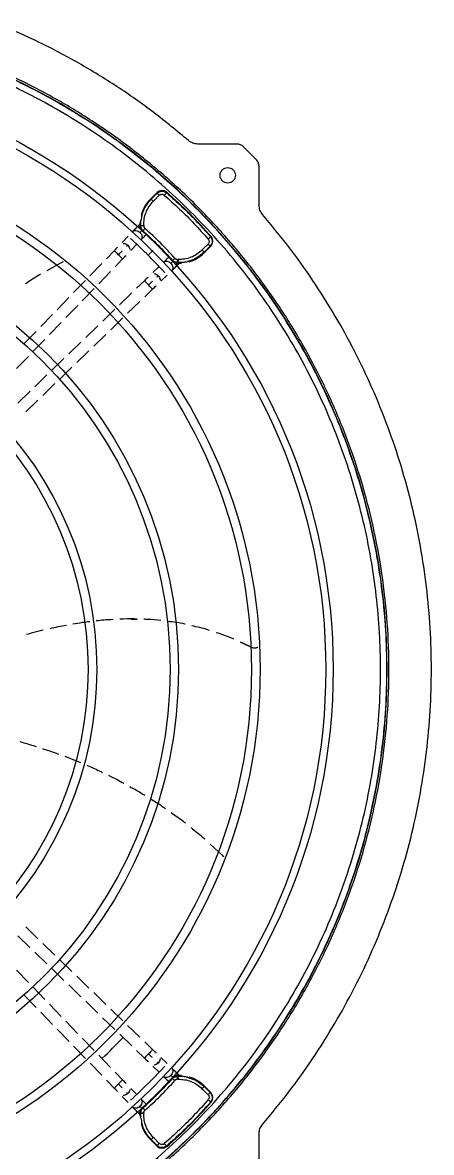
# Model space of a CAD drawing. Extents: x 5 to 331, y -33 to 175.
# Drawn here: x 127.45 to 134.26, y 55.95 to 74.79 of the extents above; entities that cross this region are included whole.
import ezdxf

# ---------------------------------------------------------------- set-up
doc = ezdxf.new("R2010")
doc.units = 0
doc.header["$MEASUREMENT"] = 0
doc.layers.get('0').update_dxf_attribs({"linetype": 'CONTINUOUS'})

msp = doc.modelspace()

# ---------------------------------------------------------------- linework, layer by layer
at = {"color": 7, "linetype": 'Continuous', "lineweight": 25}
for p, q in [((131.01627, 72.76383), (130.36666, 72.76383)), ((131.34095, 72.50437), (131.12761, 72.71772)), ((131.38707, 71.74342), (131.38707, 72.39304)), ((129.57528, 71.84273), (129.68687, 71.95432)), ((129.58764, 71.84295), (129.57528, 71.84273)), ((129.6878, 71.9432), (129.58764, 71.84295)), ((129.6231, 71.807), (129.64319, 71.82709)), ((129.64319, 71.82709), (129.72479, 71.90878)), ((129.68687, 71.95432), (129.6878, 71.9432)), ((129.84719, 71.96044), (129.84825, 71.94897)), ((129.40602, 71.43445), (129.37538, 71.40276)), ((129.41499, 71.4066), (129.41787, 71.48689)), ((129.40888, 71.40631), (129.41499, 71.4066)), ((129.40959, 71.39707), (129.40888, 71.40631)), ((129.41528, 71.39733), (129.40959, 71.39707)), ((129.40959, 71.39707), (129.41695, 71.36276)), ((129.41499, 71.4066), (129.41528, 71.39733)), ((129.42212, 71.36811), (129.41528, 71.39733)), ((129.43813, 71.32582), (129.45047, 71.31291)), ((129.45047, 71.31291), (129.45471, 71.3131)), ((129.4653, 71.40832), (129.4656, 71.39888)), ((129.20379, 71.2248), (129.10684, 71.12409)), ((129.25115, 70.99016), (129.34914, 71.09195)), ((130.53719, 71.09639), (130.4555, 71.01478)), ((130.58208, 71.0591), (130.47049, 70.94751)), ((130.57148, 71.05952), (130.47123, 70.95935)), ((130.58208, 71.0591), (130.57148, 71.05952)), ((130.5882, 71.21943), (130.57726, 71.21996)), ((128.97213, 70.98444), (128.84327, 70.85118)), ((130.4555, 71.01478), (130.43541, 70.99469)), ((130.47049, 70.94751), (130.47123, 70.95935)), ((127.85337, 70.65686), (128.08263, 70.7854)), ((128.08198, 70.7854), (128.12545, 70.80369)), ((128.08263, 70.7854), (128.08198, 70.7854)), ((128.08263, 70.7854), (128.12565, 70.80353)), ((128.76677, 70.77206), (128.56934, 70.56787)), ((128.98819, 70.71787), (129.1136, 70.84757)), ((129.72031, 70.7208), (129.6184, 70.62184)), ((129.94139, 70.82642), (129.94102, 70.82236)), ((129.95394, 70.81001), (129.94102, 70.82236)), ((129.99085, 70.78885), (130.02511, 70.78154)), ((130.0256, 70.787), (129.99193, 70.79491)), ((130.02511, 70.78154), (130.0256, 70.787)), ((130.03433, 70.78085), (130.02511, 70.78154)), ((130.0349, 70.7867), (130.0256, 70.787)), ((130.02729, 70.83719), (130.03673, 70.83688)), ((130.0306, 70.74744), (130.06238, 70.77817)), ((130.0349, 70.7867), (130.03433, 70.78085)), ((130.11518, 70.78958), (130.0349, 70.7867)), ((128.49264, 70.48855), (128.29612, 70.28529)), ((128.71428, 70.43457), (128.91132, 70.63836)), ((129.47668, 70.48449), (129.34637, 70.3585)), ((129.752, 70.47718), (129.85319, 70.57545)), ((128.44039, 70.15131), (128.63775, 70.35543)), ((129.4811, 70.21495), (129.61351, 70.34298)), ((128.21882, 70.20535), (128.02168, 70.00146)), ((129.26723, 70.28198), (129.0634, 70.0849)), ((129.19718, 69.94043), (129.40151, 70.138)), ((127.94541, 69.92259), (127.74827, 69.71869)), ((128.16682, 69.86838), (128.36402, 70.07233)), ((128.98409, 70.00821), (128.7806, 69.81145)), ((127.8932, 69.58539), (128.09025, 69.78919)), ((128.70105, 69.73454), (128.49734, 69.53756)), ((128.91419, 69.6668), (129.11797, 69.86383)), ((127.6711, 69.63888), (127.47419, 69.43523)), ((128.63069, 69.39268), (128.83471, 69.58995)), ((127.61915, 69.30196), (127.81675, 69.50633)), ((128.41813, 69.46097), (128.21434, 69.26393)), ((127.34607, 69.01954), (127.54261, 69.2228)), ((128.1349, 69.18711), (127.9317, 68.99064)), ((128.34806, 69.1194), (128.55196, 69.31656)), ((128.06407, 68.84481), (128.2683, 69.04228)), ((127.85238, 68.91395), (127.64801, 68.71634)), ((127.5696, 68.64053), (127.36503, 68.44272)), ((127.78107, 68.57117), (127.98514, 68.76849)), ((127.49841, 68.29787), (127.70152, 68.49426)), ((129.25357, 64.84178), (129.35327, 64.84101)), ((131.28517, 64.36332), (131.07813, 64.45677)), ((131.07818, 64.45587), (131.28463, 64.36332)), ((131.28463, 64.36332), (131.28517, 64.36332)), ((131.32026, 64.35404), (131.32079, 64.35404)), ((128.14768, 62.55263), (128.41266, 62.44755)), ((130.57386, 61.08866), (130.76572, 60.91133)), ((130.76572, 60.91133), (130.79603, 60.87623)), ((127.36527, 59.5608), (127.5693, 59.36353)), ((127.70147, 59.50956), (127.49825, 59.70605)), ((127.98497, 59.23543), (127.78083, 59.43282)), ((127.6488, 59.28666), (127.85185, 59.09033)), ((127.54302, 58.78054), (127.34543, 58.98489)), ((127.93108, 59.01372), (128.13546, 58.81611)), ((128.26834, 58.96144), (128.06437, 59.15866)), ((128.55198, 58.68719), (128.34777, 58.88464)), ((127.81628, 58.49792), (127.61975, 58.70118)), ((128.21455, 58.73963), (128.41791, 58.543)), ((128.83472, 58.41381), (128.63059, 58.61117)), ((127.47391, 58.56883), (127.67209, 58.36385)), ((128.09091, 58.21389), (127.893, 58.41858)), ((128.49749, 58.46605), (128.70157, 58.26873)), ((127.74856, 58.28477), (127.94503, 58.08157)), ((129.11804, 58.13986), (128.91453, 58.33664)), ((128.36364, 57.93183), (128.16667, 58.13554)), ((128.78037, 58.19253), (128.98442, 57.99524)), ((129.40125, 57.86602), (129.19695, 58.06356)), ((128.02177, 58.00221), (128.21973, 57.79747)), ((128.63742, 57.64868), (128.44063, 57.8522)), ((129.06397, 57.91832), (129.26711, 57.7219)), ((128.29582, 57.71878), (128.49328, 57.51455)), ((129.61355, 57.66074), (129.4807, 57.78919)), ((128.91154, 57.36518), (128.7139, 57.56958)), ((129.34653, 57.64511), (129.47668, 57.51927)), ((129.85319, 57.42832), (129.75213, 57.52645)), ((128.56973, 57.43549), (128.76645, 57.23204)), ((129.1136, 57.1562), (128.98788, 57.28622)), ((129.61795, 57.38236), (129.72031, 57.28296)), ((128.8435, 57.15235), (128.97209, 57.01936)), ((129.95394, 57.19375), (129.94102, 57.1814)), ((129.94102, 57.1814), (129.94139, 57.17734)), ((130.02511, 57.22222), (129.99085, 57.21491)), ((129.99193, 57.20888), (130.02561, 57.21677)), ((130.02511, 57.22222), (130.03433, 57.22291)), ((130.02561, 57.21677), (130.02511, 57.22222)), ((130.03489, 57.21706), (130.02561, 57.21676)), ((130.03673, 57.16687), (130.02729, 57.16657)), ((130.06234, 57.22563), (130.03065, 57.25628)), ((130.03433, 57.22291), (130.03489, 57.21706)), ((130.03489, 57.21706), (130.11518, 57.21418)), ((129.34914, 56.91181), (129.25059, 57.01419)), ((130.43541, 57.00908), (130.4555, 56.98898)), ((130.4555, 56.98898), (130.53719, 56.90738)), ((130.47123, 57.04441), (130.47049, 57.05625)), ((130.47049, 57.05625), (130.58208, 56.94466)), ((130.57148, 56.94424), (130.47123, 57.04441)), ((130.58208, 56.94466), (130.57148, 56.94424)), ((129.10579, 56.88076), (129.20379, 56.77896)), ((130.5882, 56.78434), (130.57726, 56.7838)), ((129.37534, 56.60105), (129.40606, 56.56928)), ((129.40888, 56.59746), (129.40959, 56.60669)), ((129.41499, 56.59715), (129.40888, 56.59746)), ((129.41695, 56.641), (129.40959, 56.60669)), ((129.40959, 56.60669), (129.41528, 56.60645)), ((129.41528, 56.60645), (129.41499, 56.59715)), ((129.41787, 56.51687), (129.41499, 56.59715)), ((129.41528, 56.60645), (129.42215, 56.63565)), ((129.43813, 56.67794), (129.45047, 56.69085)), ((129.45471, 56.69066), (129.45047, 56.69085)), ((129.4656, 56.60488), (129.46529, 56.59544)), ((129.57528, 56.16104), (129.58764, 56.16081)), ((129.68687, 56.04945), (129.57528, 56.16104)), ((129.6878, 56.06056), (129.58764, 56.16081)), ((129.64319, 56.17667), (129.6231, 56.19676)), ((129.72479, 56.09498), (129.64319, 56.17667)), ((131.38707, 55.61073), (131.38707, 56.26034)), ((129.68687, 56.04945), (129.6878, 56.06056)), ((129.84719, 56.04333), (129.84825, 56.05479))]:
    msp.add_line(p, q, dxfattribs=at)
at = {"color": 8, "linetype": 'Continuous', "lineweight": 25}
for p, q in [((129.81927, 71.96537), (129.84825, 71.94897)), ((129.19766, 71.07613), (129.17932, 71.0571)), ((130.57726, 71.21996), (130.59285, 71.19241)), ((130.21887, 70.8131), (130.19315, 70.80306)), ((129.70521, 57.43518), (129.68622, 57.45361)), ((130.19315, 57.2007), (130.21888, 57.19066)), ((130.59285, 56.81136), (130.57726, 56.7838)), ((129.84825, 56.05479), (129.81927, 56.03839))]:
    msp.add_line(p, q, dxfattribs=at)
at = {"color": 8, "linetype": 'Continuous', "lineweight": 25, "flags": 128}
msp.add_lwpolyline([(129.54531, 57.59003), (129.51911, 57.56295), (129.49687, 57.54), (129.48197, 57.52466), (129.47668, 57.51927), (129.47668, 57.51927)], dxfattribs=at)
for centre, radius in [((122.62434, 64.0025), 9.99706), ((122.62434, 64.00188), 9.87436), ((122.62434, 64.0025), 8.78089), ((122.62434, 64.00188), 8.63615), ((122.62434, 64.00188), 7.41998), ((122.63053, 64.00197), 7.27453), ((122.62434, 64.00188), 6.05846), ((122.62434, 64.00188), 5.9131)]:
    msp.add_circle(centre, radius)
at = {"color": 7, "linetype": 'Continuous', "lineweight": 25}
for centre, radius, start, end in [((122.62946, 64.00188), 10.89215, 277.952419, 82.047581), ((125.37163, 66.74386), 6.87338, 40.627992, 49.372027), ((125.37231, 66.74456), 6.11819, 42.504763, 47.493312), ((122.63017, 64.00155), 9.76824, 44.999741, 46.881712), ((122.63543, 64.00655), 9.76098, 43.117375, 45.000762), ((122.62619, 63.99991), 8.93423, 313.437539, 316.623841), ((122.6297, 64.00273), 9.76894, 313.118297, 316.88199), ((125.37215, 61.25935), 6.11841, 312.506864, 317.495239), ((125.37201, 61.25951), 6.87283, 310.627711, 319.372428)]:
    msp.add_arc(centre, radius, start, end, dxfattribs=at)
at = {"color": 8, "linetype": 'Continuous', "lineweight": 25}
for centre, radius, start, end in [((124.68236, 66.48421), 6.79828, 45.858, 46.344146), ((117.96264, 59.4208), 15.96606, 45.699879, 46.052529), ((120.07791, 61.2993), 13.14171, 43.911773, 44.341551), ((118.43985, 59.64153), 15.47163, 43.76337, 44.127308), ((118.05432, 68.48844), 15.83438, 313.946005, 314.301587), ((125.36077, 61.70967), 6.45294, 315.849598, 316.359274), ((121.62971, 64.70739), 10.63091, 313.68259, 314.213901)]:
    msp.add_arc(centre, radius, start, end, dxfattribs=at)
at = {"color": 7, "linetype": 'Continuous', "lineweight": 25}
for centre, major_axis, ratio, start_param, end_param in [((129.77034, 71.87066), (-0.00447, 0.11816), 0.99886587, 5.53682267, 7.03021374), ((129.99364, 71.42542), (0.5912, 0.01098), 0.99873841, 2.33824924, 2.83211218), ((129.99364, 71.42542), (0.5912, 0.01098), 0.99873841, 3.0557476, 3.11410526), ((130.49842, 71.14257), (0.11816, -0.00449), 0.99887068, 5.53630704, 7.02969541), ((130.05318, 71.36587), (0.01095, 0.5912), 0.99873353, 3.4485214, 3.94487882), ((130.05318, 71.36587), (0.01095, 0.5912), 0.99873353, 3.16946015, 3.23077009), ((130.05318, 56.63789), (-0.01094, 0.5912), 0.99873356, 6.19922493, 6.25533158), ((130.05318, 56.63789), (-0.01094, 0.5912), 0.99873356, 5.47991309, 5.97123283), ((130.49842, 56.86119), (0.11816, 0.00449), 0.99887071, 5.53666029, 7.03005136), ((129.99364, 56.57835), (0.5912, -0.01099), 0.99873837, 3.16909386, 3.23078), ((129.99364, 56.57835), (0.5912, -0.01099), 0.99873837, 3.44852138, 3.94495007), ((129.77034, 56.13311), (0.00447, 0.11816), 0.99886585, 2.39455207, 3.88794044)]:
    msp.add_ellipse(centre, major_axis=major_axis, ratio=ratio, start_param=start_param, end_param=end_param, dxfattribs=at)
for points, knots in [([(114.79905, 56.59046), (114.94158, 56.44473), (115.22873, 56.15113), (115.69358, 55.73996), (116.18616, 55.34943), (116.70743, 54.98464), (117.25545, 54.64746), (117.82818, 54.34085), (118.42299, 54.06732), (119.03647, 53.82928), (119.66564, 53.62844), (120.30716, 53.46623), (120.95742, 53.34368), (121.61271, 53.26137), (122.26943, 53.2194), (122.92411, 53.21749), (123.57267, 53.25488), (124.21168, 53.33036), (124.83795, 53.4423), (125.44928, 53.58902), (126.04319, 53.7685), (126.62048, 53.97962), (127.18488, 54.22311), (127.73959, 54.50102), (128.28444, 54.81468), (128.81625, 55.16388), (129.33223, 55.54832), (129.82897, 55.96698), (130.30313, 56.4184), (130.75124, 56.9003), (131.17059, 57.41053), (131.55862, 57.94653), (131.91304, 58.50532), (132.23193, 59.08367), (132.51387, 59.67827), (132.75785, 60.2858), (132.96304, 60.90217), (133.12932, 61.52377), (133.257, 62.14703), (133.34685, 62.76927), (133.39982, 63.38744), (133.41725, 64.00188), (133.39982, 64.61632), (133.34685, 65.23448), (133.257, 65.85671), (133.12932, 66.47998), (132.96304, 67.10158), (132.75785, 67.71796), (132.51388, 68.32548), (132.23194, 68.92008), (131.91305, 69.49843), (131.55863, 70.05723), (131.1706, 70.59322), (130.75126, 71.10345), (130.30314, 71.58535), (129.82898, 72.03677), (129.33224, 72.45544), (128.81626, 72.83987), (128.28446, 73.18907), (127.73961, 73.50274), (127.18489, 73.78064), (126.62049, 74.02414), (126.0432, 74.23526), (125.4493, 74.41474), (124.83797, 74.56146), (124.21169, 74.67341), (123.57268, 74.74888), (122.92412, 74.78628), (122.26944, 74.78436), (121.61273, 74.7424), (120.95743, 74.66009), (120.30717, 74.53753), (119.66565, 74.37532), (119.03649, 74.17449), (118.423, 73.93645), (117.82819, 73.66292), (117.25546, 73.35631), (116.70744, 73.01913), (116.18617, 72.65434), (115.69359, 72.26381), (115.22873, 71.85264), (114.94158, 71.55904), (114.79905, 71.4133)], [0, 0, 0, 0, 0.01189592, 0.02396584, 0.03619649, 0.04857359, 0.06108194, 0.07373471, 0.0864717, 0.09927432, 0.11212355, 0.12500004, 0.13787625, 0.15072533, 0.16352795, 0.17626509, 0.18891813, 0.20142621, 0.21380317, 0.22603385, 0.23810393, 0.25000004, 0.2618959, 0.27396585, 0.28619652, 0.29857361, 0.31108196, 0.32373474, 0.33647171, 0.34927432, 0.36212355, 0.37500004, 0.38787624, 0.40072531, 0.41352793, 0.42626506, 0.4389181, 0.45142619, 0.46380314, 0.47603381, 0.48810388, 0.50000001, 0.51189586, 0.52396581, 0.53619649, 0.54857357, 0.56108191, 0.57373469, 0.58647168, 0.59927428, 0.6121235, 0.62499999, 0.63787621, 0.65072529, 0.66352791, 0.67626502, 0.68891805, 0.70142614, 0.71380312, 0.72603376, 0.73810387, 0.74999998, 0.76189582, 0.77396578, 0.78619645, 0.79857355, 0.81108188, 0.82373468, 0.83647168, 0.84927427, 0.86212351, 0.87499998, 0.88787621, 0.90072531, 0.91352792, 0.92626504, 0.93891808, 0.95142617, 0.96380314, 0.97603381, 0.98810396, 1, 1, 1, 1]), ([(124.10803, 53.21449), (124.32246, 53.24765), (124.75131, 53.31399), (125.3856, 53.462), (126.01043, 53.64489), (126.62307, 53.86551), (127.22148, 54.12215), (127.80348, 54.41412), (128.367, 54.74033), (128.91002, 55.09962), (129.43062, 55.49071), (129.92692, 55.9122), (130.39715, 56.36259), (130.83964, 56.84026), (131.2528, 57.34351), (131.63516, 57.87055), (131.98536, 58.41949), (132.30213, 58.98837), (132.58436, 59.57515), (132.83102, 60.17775), (133.04126, 60.79401), (133.21429, 61.42172), (133.34952, 62.05865), (133.44646, 62.70253), (133.50477, 63.35104), (133.52423, 64.00188), (133.50477, 64.65271), (133.44647, 65.30123), (133.34953, 65.9451), (133.2143, 66.58203), (133.04126, 67.20975), (132.83103, 67.826), (132.58436, 68.4286), (132.30214, 69.01539), (131.98536, 69.58427), (131.63517, 70.1332), (131.25281, 70.66024), (130.83965, 71.1635), (130.39716, 71.64117), (129.92692, 72.09156), (129.43063, 72.51305), (128.91003, 72.90414), (128.36701, 73.26343), (127.80349, 73.58964), (127.22149, 73.88161), (126.62308, 74.13825), (126.01044, 74.35887), (125.38561, 74.54176), (124.75132, 74.68977), (124.32247, 74.75611), (124.10804, 74.78928)], [0, 0, 0, 0, 0.02083334, 0.04166665, 0.06250003, 0.08333335, 0.10416665, 0.125, 0.1458333, 0.16666668, 0.18749997, 0.20833336, 0.22916668, 0.25000001, 0.27083332, 0.29166664, 0.31250001, 0.33333334, 0.35416664, 0.37499996, 0.39583334, 0.41666666, 0.43749998, 0.4583333, 0.47916665, 0.5, 0.5208333, 0.54166664, 0.5625, 0.58333332, 0.60416664, 0.62499998, 0.64583333, 0.66666665, 0.68749999, 0.70833331, 0.72916664, 0.74999997, 0.77083333, 0.79166666, 0.81249999, 0.83333331, 0.85416669, 0.875, 0.89583335, 0.91666666, 0.9375, 0.95833334, 0.97916668, 1, 1, 1, 1]), ([(124.36324, 53.21448), (124.6161, 53.26052), (125.12182, 53.35262), (125.86566, 53.55812), (126.59399, 53.81173), (127.30241, 54.11708), (127.9876, 54.47133), (128.6461, 54.87308), (129.27465, 55.32022), (129.8701, 55.81057), (130.42952, 56.34168), (130.95009, 56.9109), (131.42925, 57.51539), (131.86461, 58.15217), (132.25399, 58.81805), (132.59546, 59.50972), (132.88733, 60.22374), (133.12813, 60.95656), (133.31668, 61.70454), (133.45203, 62.46394), (133.53351, 63.231), (133.56071, 64.00189), (133.53351, 64.77278), (133.45202, 65.53984), (133.31667, 66.29924), (133.12813, 67.04722), (132.88732, 67.78004), (132.59545, 68.49406), (132.25398, 69.18573), (131.8646, 69.85161), (131.42924, 70.48838), (130.95008, 71.09288), (130.4295, 71.6621), (129.87009, 72.1932), (129.27463, 72.68355), (128.64608, 73.1307), (127.98758, 73.53244), (127.30239, 73.8867), (126.59397, 74.19204), (125.86564, 74.44565), (125.1218, 74.65115), (124.61608, 74.74324), (124.36323, 74.78929)], [0, 0, 0, 0, 0.02500002, 0.05000002, 0.07500002, 0.10000003, 0.12499999, 0.15000004, 0.17499999, 0.20000003, 0.22500003, 0.25, 0.27500001, 0.30000002, 0.325, 0.35000002, 0.375, 0.4, 0.42500002, 0.45000001, 0.47500003, 0.50000003, 0.52499999, 0.55000001, 0.57500001, 0.6, 0.62500003, 0.65, 0.67500002, 0.70000003, 0.72500002, 0.75000002, 0.77499999, 0.80000001, 0.825, 0.85000003, 0.87500003, 0.89999998, 0.92500001, 0.95, 0.975, 1, 1, 1, 1]), ([(130.21263, 72.82098), (130.02071, 72.97998), (129.63688, 73.29798), (129.02388, 73.72706), (128.38638, 74.11777), (127.7258, 74.46922), (127.26823, 74.6669), (127.03944, 74.76573)], [0, 0, 0, 0, 0.20000021, 0.40000034, 0.60000016, 0.8000001, 1, 1, 1, 1]), ([(130.36666, 72.76383), (130.33843, 72.76645), (130.28195, 72.77167), (130.23573, 72.80454), (130.21263, 72.82098)], [0, 0, 0, 0, 0.50000434, 1, 1, 1, 1]), ([(131.12761, 72.71772), (131.11132, 72.73087), (131.07874, 72.75717), (131.0371, 72.76161), (131.01627, 72.76383)], [0, 0, 0, 0, 0.49998968, 1, 1, 1, 1]), ([(130.7373, 72.24218), (130.73922, 72.25895), (130.74308, 72.29249), (130.7727, 72.33514), (130.81505, 72.36363), (130.86542, 72.37364), (130.91579, 72.36363), (130.95814, 72.33514), (130.98777, 72.29249), (130.99162, 72.25895), (130.99355, 72.24218)], [0, 0, 0, 0, 0.12499963, 0.24999784, 0.37500175, 0.50000081, 0.62499987, 0.7499989, 0.87500037, 1, 1, 1, 1]), ([(130.86464, 72.37031), (130.88143, 72.36838), (130.91501, 72.36453), (130.95736, 72.3349), (130.98699, 72.29255), (130.99084, 72.25897), (130.99276, 72.24218)], [0, 0, 0, 0, 0.24999852, 0.49999698, 0.75000033, 1, 1, 1, 1]), ([(131.38707, 72.39304), (131.38485, 72.41386), (131.38041, 72.4555), (131.35411, 72.48808), (131.34095, 72.50437)], [0, 0, 0, 0, 0.49999648, 1, 1, 1, 1]), ([(130.99355, 72.24218), (130.99162, 72.22541), (130.98777, 72.19187), (130.95814, 72.14922), (130.91579, 72.12073), (130.86542, 72.11072), (130.81505, 72.12073), (130.7727, 72.14922), (130.74308, 72.19187), (130.73922, 72.22541), (130.7373, 72.24218)], [0, 0, 0, 0, 0.12500028, 0.25000167, 0.37500021, 0.49999919, 0.62499817, 0.75000159, 0.87499972, 1, 1, 1, 1]), ([(130.99276, 72.24218), (130.99084, 72.22539), (130.98699, 72.19181), (130.95736, 72.14946), (130.91501, 72.11983), (130.88143, 72.11598), (130.86464, 72.11406)], [0, 0, 0, 0, 0.25000096, 0.50000415, 0.75000163, 1, 1, 1, 1]), ([(129.43135, 71.56487), (129.44735, 71.61539), (129.48012, 71.71887), (129.55124, 71.80095), (129.58764, 71.84295)], [0, 0, 0, 0, 0.4882915, 1, 1, 1, 1]), ([(129.4653, 71.40832), (129.46628, 71.44514), (129.46824, 71.51876), (129.49981, 71.62523), (129.54966, 71.72447), (129.59862, 71.77949), (129.6231, 71.807)], [0, 0, 0, 0, 0.24999684, 0.49999602, 0.74999698, 1, 1, 1, 1]), ([(129.58764, 71.84295), (129.58827, 71.84226), (129.58955, 71.84087), (129.59756, 71.83271), (129.60897, 71.82118), (129.61839, 71.81173), (129.6231, 71.807)], [0, 0, 0, 0, 0.25000338, 0.50000912, 0.75000131, 1, 1, 1, 1]), ([(129.6878, 71.9432), (129.69933, 71.9525), (129.72244, 71.97114), (129.76567, 71.97938), (129.8, 71.97731), (129.81556, 71.96767), (129.81927, 71.96537)], [0, 0, 0, 0, 0.30725829, 0.61602, 0.90850224, 1, 1, 1, 1]), ([(129.6878, 71.9432), (129.68862, 71.94269), (129.69025, 71.94166), (129.69874, 71.93397), (129.71051, 71.92281), (129.72003, 71.91346), (129.72479, 71.90878)], [0, 0, 0, 0, 0.24999965, 0.50000029, 0.74998791, 1, 1, 1, 1]), ([(129.72479, 71.90878), (129.72548, 71.90945), (129.72816, 71.91206), (129.7341, 71.91666), (129.74638, 71.92342), (129.76491, 71.92766), (129.78771, 71.9243), (129.80003, 71.9158), (129.8062, 71.91153)], [0, 0, 0, 0, 0.0321865, 0.12541868, 0.25077472, 0.49987449, 0.74927129, 1, 1, 1, 1]), ([(129.84825, 71.94897), (129.84694, 71.94882), (129.84423, 71.9485), (129.83398, 71.94032), (129.82062, 71.92749), (129.8109, 71.91673), (129.8062, 71.91153)], [0, 0, 0, 0, 0.24106701, 0.49981164, 0.75866265, 1, 1, 1, 1]), ([(129.8062, 71.91153), (129.89189, 71.83516), (130.06386, 71.68189), (130.31002, 71.43572), (130.46342, 71.26363), (130.53995, 71.17779)], [0, 0, 0, 0, 0.3323167, 0.66694633, 1, 1, 1, 1]), ([(129.84825, 71.94897), (129.93355, 71.87285), (130.10431, 71.72048), (130.34885, 71.47594), (130.50117, 71.30523), (130.57726, 71.21996)], [0, 0, 0, 0, 0.33313437, 0.66686563, 1, 1, 1, 1]), ([(131.44422, 71.58938), (131.42778, 71.61249), (131.39491, 71.65871), (131.38968, 71.71518), (131.38707, 71.74342)], [0, 0, 0, 0, 0.49999752, 1, 1, 1, 1]), ([(129.40539, 71.43347), (129.40546, 71.43364), (129.4058, 71.43442), (129.40637, 71.43256), (129.40737, 71.42582), (129.40826, 71.41436), (129.40888, 71.40631)], [0, 0, 0, 0, 0.05863577, 0.27004327, 0.48702224, 1, 1, 1, 1]), ([(129.41347, 71.4615), (129.41376, 71.46182), (129.41433, 71.46245), (129.41557, 71.47009), (129.41677, 71.47891), (129.41762, 71.48512), (129.41787, 71.48689)], [0, 0, 0, 0, 0.28746739, 0.57417582, 0.87829847, 1, 1, 1, 1]), ([(129.43135, 71.56487), (129.4304, 71.55945), (129.42842, 71.54817), (129.42648, 71.5348), (129.42411, 71.52062), (129.42116, 71.5058), (129.41896, 71.49316), (129.41787, 71.48689)], [0, 0, 0, 0, 0.22403852, 0.46649465, 0.48175031, 0.74327652, 1, 1, 1, 1]), ([(129.43135, 71.56487), (129.43239, 71.56986), (129.43449, 71.57986), (129.43603, 71.58816), (129.43582, 71.58942), (129.43573, 71.58993)], [0, 0, 0, 0, 0.37192936, 0.74511258, 1, 1, 1, 1]), ([(131.44422, 56.41438), (131.59098, 56.59099), (131.88451, 56.9442), (132.28408, 57.50588), (132.65202, 58.08842), (132.98423, 58.69219), (133.2803, 59.31443), (133.53898, 59.95313), (133.75943, 60.60601), (133.94086, 61.27079), (134.08263, 61.94515), (134.18426, 62.62671), (134.24538, 63.31309), (134.26577, 64.00188), (134.24538, 64.69068), (134.18426, 65.37706), (134.08263, 66.05862), (133.94086, 66.73297), (133.75943, 67.39775), (133.53898, 68.05063), (133.2803, 68.68934), (132.98423, 69.31158), (132.65202, 69.91535), (132.28408, 70.49788), (131.88451, 71.05956), (131.59098, 71.41278), (131.44422, 71.58938)], [0, 0, 0, 0, 0.04166672, 0.08333338, 0.12500007, 0.16666672, 0.20833335, 0.25000008, 0.29166671, 0.33333336, 0.37500001, 0.41666672, 0.45833338, 0.50000004, 0.54166669, 0.58333335, 0.62499999, 0.66666668, 0.70833333, 0.74999999, 0.79166669, 0.83333335, 0.87499997, 0.91666669, 0.95833332, 1, 1, 1, 1]), ([(129.37538, 71.40276), (129.3657, 71.39274), (129.34636, 71.37273), (129.31905, 71.34446), (129.29447, 71.31898), (129.28205, 71.30609), (129.27584, 71.29964)], [0, 0, 0, 0, 0.25005524, 0.49995604, 0.74987649, 1, 1, 1, 1]), ([(129.43813, 71.32582), (129.43019, 71.3176), (129.416, 71.30292), (129.4064, 71.29295), (129.40217, 71.28856)], [0, 0, 0, 0, 0.55980593, 1, 1, 1, 1]), ([(129.41499, 71.4066), (129.41601, 71.40664), (129.41806, 71.40673), (129.4295, 71.40712), (129.44556, 71.40766), (129.45872, 71.4081), (129.4653, 71.40832)], [0, 0, 0, 0, 0.25000896, 0.50000231, 0.75000529, 1, 1, 1, 1]), ([(129.4656, 71.39888), (129.45902, 71.39868), (129.44585, 71.39827), (129.4298, 71.39776), (129.41836, 71.39741), (129.41631, 71.39735), (129.41528, 71.39733)], [0, 0, 0, 0, 0.25001571, 0.5000102, 0.75000993, 1, 1, 1, 1]), ([(129.43813, 71.32582), (129.43395, 71.33135), (129.42506, 71.34312), (129.41976, 71.35595), (129.41695, 71.36276)], [0, 0, 0, 0, 0.46912927, 1, 1, 1, 1]), ([(129.41766, 71.16312), (129.4234, 71.16908), (129.43489, 71.18101), (129.45737, 71.20431), (129.48237, 71.2302), (129.50029, 71.24875), (129.50926, 71.25802)], [0, 0, 0, 0, 0.25000741, 0.49984459, 0.74986004, 1, 1, 1, 1]), ([(129.50716, 71.25688), (129.50733, 71.25698), (129.50774, 71.25721), (129.50379, 71.2618), (129.49591, 71.27005), (129.4836, 71.28214), (129.46818, 71.29675), (129.45636, 71.30754), (129.45047, 71.31291)], [0, 0, 0, 0, 0.10964548, 0.27183382, 0.44948131, 0.63690298, 0.81912573, 1, 1, 1, 1]), ([(129.48568, 71.35611), (129.48134, 71.35102), (129.47237, 71.34049), (129.46185, 71.32672), (129.45513, 71.31655), (129.45485, 71.31422), (129.45471, 71.3131)], [0, 0, 0, 0, 0.2418848, 0.50002785, 0.7581622, 1, 1, 1, 1]), ([(129.45471, 71.3131), (129.53947, 71.23561), (129.70899, 71.08064), (129.86392, 70.91116), (129.94139, 70.82642)], [0, 0, 0, 0, 0.49999876, 1, 1, 1, 1]), ([(129.4656, 71.39888), (129.46597, 71.39487), (129.4667, 71.38679), (129.47099, 71.37531), (129.47709, 71.36468), (129.48283, 71.35895), (129.48568, 71.35611)], [0, 0, 0, 0, 0.24780597, 0.49941748, 0.75118697, 1, 1, 1, 1]), ([(129.98452, 70.85726), (129.90516, 70.94416), (129.74643, 71.11796), (129.57259, 71.27673), (129.48568, 71.35611)], [0, 0, 0, 0, 0.50000115, 1, 1, 1, 1]), ([(129.02585, 71.04004), (129.01761, 71.03151), (129.00047, 71.01376), (128.98179, 70.99443), (128.97209, 70.9844)], [0, 0, 0, 0, 0.48080331, 1, 1, 1, 1]), ([(129.24597, 71.18832), (129.25026, 71.18474), (129.2603, 71.17638), (129.27199, 71.16615), (129.27868, 71.16029)], [0, 0, 0, 0, 0.42747862, 1, 1, 1, 1]), ([(129.27868, 71.16029), (129.28449, 71.15448), (129.2947, 71.14427), (129.30318, 71.13557), (129.30683, 71.13181)], [0, 0, 0, 0, 0.56902682, 1, 1, 1, 1]), ([(130.53995, 71.17779), (130.54421, 71.17162), (130.55271, 71.1593), (130.55607, 71.13649), (130.5512, 71.11529), (130.54305, 71.10243), (130.53786, 71.09708), (130.53719, 71.09639)], [0, 0, 0, 0, 0.25090561, 0.50051494, 0.74978168, 0.96749962, 1, 1, 1, 1]), ([(130.57148, 71.05952), (130.57098, 71.06032), (130.56998, 71.06193), (130.56233, 71.07038), (130.55121, 71.08212), (130.54186, 71.09163), (130.53719, 71.09639)], [0, 0, 0, 0, 0.25000163, 0.49999258, 0.74999928, 1, 1, 1, 1]), ([(130.57726, 71.21996), (130.57712, 71.21863), (130.57684, 71.21589), (130.56868, 71.20559), (130.55589, 71.19221), (130.54514, 71.18248), (130.53995, 71.17779)], [0, 0, 0, 0, 0.24124599, 0.50005538, 0.75883315, 1, 1, 1, 1]), ([(130.59285, 71.19241), (130.59546, 71.18824), (130.60544, 71.17223), (130.60771, 71.13744), (130.59942, 71.09419), (130.5808, 71.07108), (130.57148, 71.05952)], [0, 0, 0, 0, 0.10190332, 0.39101349, 0.69543036, 1, 1, 1, 1]), ([(129.10463, 70.97969), (129.09336, 70.96802), (129.07322, 70.94718), (129.05228, 70.92552), (129.04306, 70.91598)], [0, 0, 0, 0, 0.55959197, 1, 1, 1, 1]), ([(129.1136, 70.84757), (129.12319, 70.85749), (129.14237, 70.87733), (129.16176, 70.89738), (129.17, 70.90594), (129.17027, 70.90622)], [0, 0, 0, 0, 0.49208074, 0.98383176, 1, 1, 1, 1]), ([(129.53739, 70.9087), (129.53769, 70.90899), (129.53836, 70.90963), (129.54377, 70.91501), (129.55228, 70.92349), (129.563, 70.93419), (129.57571, 70.94689), (129.58853, 70.95972), (129.59953, 70.97074), (129.60853, 70.97976), (129.61435, 70.98562), (129.61504, 70.98633), (129.61534, 70.98665)], [0, 0, 0, 0, 0.0873823, 0.19724861, 0.28764549, 0.38775014, 0.49369129, 0.59997945, 0.70101879, 0.79270034, 0.90857115, 1, 1, 1, 1]), ([(129.8859, 70.88135), (129.87661, 70.87236), (129.85803, 70.85439), (129.8321, 70.82929), (129.80876, 70.80668), (129.79683, 70.79509), (129.79086, 70.7893)], [0, 0, 0, 0, 0.25001606, 0.49999713, 0.74988294, 1, 1, 1, 1]), ([(129.94102, 70.82236), (129.93564, 70.82825), (129.92485, 70.84008), (129.91034, 70.85538), (129.89818, 70.86778), (129.88955, 70.87603), (129.88489, 70.88003), (129.88484, 70.87941), (129.88482, 70.8792)], [0, 0, 0, 0, 0.18048814, 0.36229629, 0.54394035, 0.72654874, 0.90742676, 1, 1, 1, 1]), ([(129.94139, 70.82642), (129.94253, 70.82654), (129.94488, 70.8268), (129.9551, 70.83347), (129.96889, 70.84396), (129.97943, 70.85293), (129.98452, 70.85726)], [0, 0, 0, 0, 0.24184514, 0.49996929, 0.75810627, 1, 1, 1, 1]), ([(130.02729, 70.83719), (130.02328, 70.83756), (130.0152, 70.8383), (130.00372, 70.84259), (129.99308, 70.84868), (129.98736, 70.85441), (129.98452, 70.85726)], [0, 0, 0, 0, 0.24785559, 0.49940941, 0.75122897, 1, 1, 1, 1]), ([(130.43541, 70.99469), (130.4079, 70.9702), (130.35288, 70.92124), (130.25364, 70.87139), (130.14717, 70.83982), (130.07354, 70.83786), (130.03673, 70.83688)], [0, 0, 0, 0, 0.24999922, 0.49999974, 0.75000086, 1, 1, 1, 1]), ([(130.47123, 70.95935), (130.42941, 70.92264), (130.35467, 70.85706), (130.26039, 70.82654), (130.21887, 70.8131)], [0, 0, 0, 0, 0.5597021, 1, 1, 1, 1]), ([(130.47123, 70.95935), (130.47055, 70.95998), (130.4692, 70.96122), (130.46107, 70.96919), (130.44958, 70.98057), (130.44014, 70.98998), (130.43541, 70.99469)], [0, 0, 0, 0, 0.2499946, 0.49999962, 0.74999359, 1, 1, 1, 1]), ([(129.7605, 70.67814), (129.76428, 70.67447), (129.77301, 70.66597), (129.78322, 70.65576), (129.78902, 70.64996)], [0, 0, 0, 0, 0.43220236, 1, 1, 1, 1]), ([(129.91674, 70.77399), (129.92249, 70.77956), (129.93279, 70.78955), (129.94746, 70.80374), (129.95394, 70.81001)], [0, 0, 0, 0, 0.55832543, 1, 1, 1, 1]), ([(129.928, 70.64808), (129.9344, 70.65429), (129.9472, 70.66671), (129.97253, 70.69126), (130.00069, 70.71852), (130.02066, 70.73783), (130.03065, 70.74749)], [0, 0, 0, 0, 0.25000575, 0.49989036, 0.74982457, 1, 1, 1, 1]), ([(129.99085, 70.78885), (129.98405, 70.79166), (129.97123, 70.79695), (129.95946, 70.80584), (129.95394, 70.81001)], [0, 0, 0, 0, 0.5308792, 1, 1, 1, 1]), ([(130.0256, 70.787), (130.02565, 70.78801), (130.02573, 70.79003), (130.02613, 70.80143), (130.02666, 70.81746), (130.02708, 70.83061), (130.02729, 70.83719)], [0, 0, 0, 0, 0.25000255, 0.5000074, 0.75000109, 1, 1, 1, 1]), ([(130.03433, 70.78085), (130.04236, 70.78025), (130.0538, 70.77939), (130.06049, 70.77843), (130.06233, 70.77789), (130.06156, 70.77758), (130.0614, 70.77751)], [0, 0, 0, 0, 0.51517222, 0.73295811, 0.94546261, 1, 1, 1, 1]), ([(130.03673, 70.83688), (130.03651, 70.83031), (130.03606, 70.81715), (130.03549, 70.80113), (130.03506, 70.78973), (130.03495, 70.78771), (130.0349, 70.7867)], [0, 0, 0, 0, 0.2499994, 0.49999457, 0.75000368, 1, 1, 1, 1]), ([(130.11518, 70.78958), (130.11002, 70.78889), (130.1005, 70.78762), (130.09104, 70.78622), (130.09015, 70.7856), (130.08969, 70.78528)], [0, 0, 0, 0, 0.36680656, 0.67606118, 1, 1, 1, 1]), ([(130.11518, 70.78958), (130.12145, 70.79067), (130.13411, 70.79285), (130.14893, 70.7958), (130.15722, 70.79718), (130.16076, 70.79777), (130.16736, 70.79884), (130.17924, 70.80058), (130.18775, 70.8021), (130.19315, 70.80307)], [0, 0, 0, 0, 0.25661188, 0.51806189, 0.53325279, 0.55987615, 0.64748299, 0.77623073, 1, 1, 1, 1]), ([(130.21811, 70.80755), (130.21733, 70.80761), (130.21577, 70.80773), (130.20668, 70.80592), (130.19769, 70.80402), (130.19315, 70.80306)], [0, 0, 0, 0, 0.33193991, 0.66326956, 1, 1, 1, 1]), ([(127.49408, 70.43647), (127.57078, 70.48869), (127.65428, 70.54554), (127.74194, 70.59441), (127.74908, 70.59839)], [0, 0, 0, 0, 0.91860531, 1, 1, 1, 1]), ([(129.53872, 70.54454), (129.53727, 70.54313), (129.52763, 70.53379), (129.50642, 70.51326), (129.48659, 70.49408), (129.47668, 70.48449)], [0, 0, 0, 0, 0.08145612, 0.54049927, 1, 1, 1, 1]), ([(129.54531, 70.41373), (129.55745, 70.42547), (129.57912, 70.44643), (129.59986, 70.4665), (129.60898, 70.47533)], [0, 0, 0, 0, 0.56005914, 1, 1, 1, 1]), ([(129.78902, 70.64996), (129.79487, 70.64327), (129.8051, 70.63158), (129.81344, 70.62156), (129.81701, 70.61727)], [0, 0, 0, 0, 0.57249425, 1, 1, 1, 1]), ([(129.61351, 70.34298), (129.62344, 70.35258), (129.64328, 70.37177), (129.66372, 70.39156), (129.67264, 70.4002), (129.67331, 70.40085)], [0, 0, 0, 0, 0.48066635, 0.96100236, 1, 1, 1, 1]), ([(128.95725, 64.83309), (128.90482, 64.83043), (128.81038, 64.82563), (128.71636, 64.81534), (128.67453, 64.81076)], [0, 0, 0, 0, 0.55514403, 1, 1, 1, 1]), ([(129.35323, 64.84139), (129.33767, 64.84197), (129.24257, 64.84556), (129.14731, 64.8424), (129.06762, 64.83975)], [0, 0, 0, 0, 0.16353052, 1, 1, 1, 1]), ([(129.7525, 64.81723), (129.67931, 64.82461), (129.58359, 64.83425), (129.48732, 64.83697), (129.46465, 64.83761)], [0, 0, 0, 0, 0.76457621, 1, 1, 1, 1]), ([(127.78966, 64.65468), (127.73047, 64.64048), (127.63809, 64.61831), (127.54654, 64.59296), (127.51365, 64.58385)], [0, 0, 0, 0, 0.6406631, 1, 1, 1, 1]), ([(128.17587, 64.73679), (128.12912, 64.72816), (128.03624, 64.71103), (127.94415, 64.69004), (127.89842, 64.67962)], [0, 0, 0, 0, 0.50332845, 1, 1, 1, 1]), ([(128.56569, 64.79794), (128.52426, 64.7928), (128.43017, 64.78111), (128.3367, 64.76521), (128.28438, 64.75631)], [0, 0, 0, 0, 0.44029486, 1, 1, 1, 1]), ([(130.15552, 64.7557), (130.15362, 64.75617), (130.05878, 64.77964), (129.96107, 64.79016), (129.86531, 64.80047)], [0, 0, 0, 0, 0.02001675, 1, 1, 1, 1]), ([(130.55989, 64.65323), (130.55067, 64.65647), (130.45632, 64.68968), (130.35772, 64.70971), (130.26876, 64.72778)], [0, 0, 0, 0, 0.09773289, 1, 1, 1, 1]), ([(130.965, 64.50783), (130.94947, 64.51498), (130.85612, 64.55797), (130.75724, 64.58818), (130.67481, 64.61337)], [0, 0, 0, 0, 0.1663641, 1, 1, 1, 1]), ([(131.31082, 64.35482), (131.31067, 64.35481), (131.30142, 64.35443), (131.29296, 64.35891), (131.28463, 64.36332)], [0, 0, 0, 0, 0.01676163, 1, 1, 1, 1]), ([(131.36596, 64.37378), (131.3633, 64.37103), (131.35489, 64.36236), (131.33551, 64.35432), (131.30948, 64.35308), (131.29357, 64.35978), (131.28517, 64.36332)], [0, 0, 0, 0, 0.13036355, 0.41167111, 0.68901902, 1, 1, 1, 1]), ([(127.39768, 62.79714), (127.4115, 62.79339), (127.4945, 62.77089), (127.58575, 62.74418), (127.6624, 62.71921), (127.67054, 62.71656)], [0, 0, 0, 0, 0.15146226, 0.90989289, 1, 1, 1, 1]), ([(127.77533, 62.68254), (127.81122, 62.67113), (127.90123, 62.64249), (127.98987, 62.60989), (128.04317, 62.59029)], [0, 0, 0, 0, 0.39868758, 1, 1, 1, 1]), ([(128.51484, 62.4032), (128.58425, 62.3739), (128.67252, 62.33664), (128.75816, 62.29415), (128.77644, 62.28508)], [0, 0, 0, 0, 0.78644981, 1, 1, 1, 1]), ([(128.87769, 62.23539), (128.92687, 62.21212), (129.01409, 62.17085), (129.09775, 62.12319), (129.13424, 62.1024)], [0, 0, 0, 0, 0.56385914, 1, 1, 1, 1]), ([(129.23334, 62.04738), (129.29584, 62.01443), (129.38161, 61.96921), (129.46273, 61.91669), (129.48473, 61.90245)], [0, 0, 0, 0, 0.72879103, 1, 1, 1, 1]), ([(129.58113, 61.84114), (129.65341, 61.79772), (129.73797, 61.74693), (129.81728, 61.68899), (129.8288, 61.68058)], [0, 0, 0, 0, 0.854826, 1, 1, 1, 1]), ([(129.92255, 61.61274), (129.99668, 61.56207), (130.0786, 61.50609), (130.15476, 61.44333), (130.162, 61.43736)], [0, 0, 0, 0, 0.9049803, 1, 1, 1, 1]), ([(130.25275, 61.363), (130.3259, 61.30631), (130.40584, 61.24436), (130.47946, 61.17595), (130.48572, 61.17014)], [0, 0, 0, 0, 0.91495243, 1, 1, 1, 1]), ([(129.67339, 57.60284), (129.67269, 57.60351), (129.66375, 57.61218), (129.64328, 57.63199), (129.62344, 57.65119), (129.61351, 57.66079)], [0, 0, 0, 0, 0.04042727, 0.52004872, 1, 1, 1, 1]), ([(129.47668, 57.51927), (129.48659, 57.50968), (129.50642, 57.4905), (129.52764, 57.46997), (129.53727, 57.46064), (129.53872, 57.45923)], [0, 0, 0, 0, 0.45955348, 0.91864064, 1, 1, 1, 1]), ([(129.60898, 57.52843), (129.59733, 57.53971), (129.5765, 57.55987), (129.55484, 57.58081), (129.54531, 57.59003)], [0, 0, 0, 0, 0.55959472, 1, 1, 1, 1]), ([(129.78902, 57.3538), (129.7832, 57.34799), (129.77299, 57.33778), (129.76426, 57.32928), (129.7605, 57.32563)], [0, 0, 0, 0, 0.56927563, 1, 1, 1, 1]), ([(129.81701, 57.38649), (129.81344, 57.3822), (129.8051, 57.37218), (129.79487, 57.36049), (129.78902, 57.3538)], [0, 0, 0, 0, 0.42766619, 1, 1, 1, 1]), ([(130.03065, 57.25628), (130.02066, 57.26594), (130.00069, 57.28525), (129.97253, 57.31251), (129.9472, 57.33705), (129.9344, 57.34947), (129.928, 57.35568)], [0, 0, 0, 0, 0.25017208, 0.50011475, 0.74998553, 1, 1, 1, 1]), ([(129.1746, 57.09305), (129.17291, 57.09481), (129.1633, 57.10477), (129.14243, 57.12637), (129.12321, 57.14625), (129.1136, 57.1562)], [0, 0, 0, 0, 0.09629337, 0.54799298, 1, 1, 1, 1]), ([(129.94139, 57.17734), (129.86392, 57.0926), (129.70899, 56.92312), (129.53947, 56.76815), (129.45471, 56.69066)], [0, 0, 0, 0, 0.50000174, 1, 1, 1, 1]), ([(129.48568, 56.64766), (129.57259, 56.72704), (129.74643, 56.8858), (129.90516, 57.0596), (129.98452, 57.1465)], [0, 0, 0, 0, 0.49999826, 1, 1, 1, 1]), ([(129.79086, 57.21446), (129.79683, 57.20867), (129.80876, 57.19709), (129.8321, 57.17448), (129.85803, 57.14937), (129.87661, 57.1314), (129.8859, 57.12241)], [0, 0, 0, 0, 0.25012281, 0.50000057, 0.74998294, 1, 1, 1, 1]), ([(129.88476, 57.1245), (129.88487, 57.12434), (129.88513, 57.12395), (129.88978, 57.12794), (129.89808, 57.13588), (129.9102, 57.14823), (129.92484, 57.16368), (129.93564, 57.17551), (129.94102, 57.1814)], [0, 0, 0, 0, 0.11173622, 0.27354644, 0.4507769, 0.63775233, 0.81954481, 1, 1, 1, 1]), ([(129.95394, 57.19375), (129.94572, 57.2017), (129.93105, 57.2159), (129.92112, 57.22553), (129.91674, 57.22978)], [0, 0, 0, 0, 0.55979484, 1, 1, 1, 1]), ([(129.98452, 57.1465), (129.97943, 57.15084), (129.96889, 57.1598), (129.9551, 57.17029), (129.94488, 57.17697), (129.94253, 57.17722), (129.94139, 57.17734)], [0, 0, 0, 0, 0.24189375, 0.50003536, 0.75816415, 1, 1, 1, 1]), ([(129.95394, 57.19375), (129.95946, 57.19792), (129.97123, 57.20681), (129.98405, 57.2121), (129.99085, 57.21491)], [0, 0, 0, 0, 0.46912734, 1, 1, 1, 1]), ([(130.02729, 57.16657), (130.02328, 57.16621), (130.0152, 57.16547), (130.00372, 57.16118), (129.99309, 57.15509), (129.98736, 57.14935), (129.98452, 57.1465)], [0, 0, 0, 0, 0.24780677, 0.49940517, 0.75117, 1, 1, 1, 1]), ([(130.02729, 57.16657), (130.02708, 57.17315), (130.02666, 57.18631), (130.02613, 57.20233), (130.02574, 57.21373), (130.02565, 57.21575), (130.02561, 57.21676)], [0, 0, 0, 0, 0.25000515, 0.50000345, 0.75000652, 1, 1, 1, 1]), ([(130.0614, 57.22625), (130.06156, 57.22619), (130.06233, 57.22587), (130.06049, 57.22533), (130.0538, 57.22438), (130.04237, 57.22352), (130.03433, 57.22291)], [0, 0, 0, 0, 0.05444134, 0.26679283, 0.48473064, 1, 1, 1, 1]), ([(130.03489, 57.21706), (130.03494, 57.21605), (130.03505, 57.21403), (130.03549, 57.20263), (130.03606, 57.1866), (130.03651, 57.17345), (130.03673, 57.16687)], [0, 0, 0, 0, 0.25000525, 0.49999534, 0.74999478, 1, 1, 1, 1]), ([(130.03673, 57.16687), (130.07354, 57.16589), (130.14717, 57.16393), (130.25364, 57.13236), (130.35287, 57.08252), (130.4079, 57.03356), (130.43541, 57.00908)], [0, 0, 0, 0, 0.24999331, 0.49999248, 0.74999467, 1, 1, 1, 1]), ([(130.08969, 57.21848), (130.09001, 57.21821), (130.09067, 57.21766), (130.09834, 57.21645), (130.10718, 57.21526), (130.1134, 57.21442), (130.11518, 57.21418)], [0, 0, 0, 0, 0.28746918, 0.57419112, 0.87831567, 1, 1, 1, 1]), ([(130.19315, 57.2007), (130.18774, 57.20166), (130.17647, 57.20365), (130.16311, 57.20559), (130.14893, 57.20797), (130.13411, 57.21091), (130.12145, 57.21309), (130.11518, 57.21418)], [0, 0, 0, 0, 0.22403676, 0.4664933, 0.48175145, 0.7432779, 1, 1, 1, 1]), ([(130.19315, 57.2007), (130.19814, 57.19965), (130.20812, 57.19754), (130.21639, 57.19596), (130.21761, 57.19614), (130.21811, 57.19622)], [0, 0, 0, 0, 0.37193442, 0.74511645, 1, 1, 1, 1]), ([(130.21888, 57.19066), (130.26039, 57.17722), (130.35468, 57.1467), (130.42941, 57.08112), (130.47123, 57.04441)], [0, 0, 0, 0, 0.44028918, 1, 1, 1, 1]), ([(128.97209, 57.01936), (128.98166, 57.00946), (129.0008, 56.98966), (129.02034, 56.96942), (129.02878, 56.96069), (129.02925, 56.96019)], [0, 0, 0, 0, 0.48577429, 0.97107325, 1, 1, 1, 1]), ([(129.04306, 57.08778), (129.0548, 57.07564), (129.07575, 57.05397), (129.0958, 57.03321), (129.10463, 57.02408)], [0, 0, 0, 0, 0.56004536, 1, 1, 1, 1]), ([(130.47123, 57.04441), (130.47056, 57.04379), (130.4692, 57.04255), (130.46107, 57.03457), (130.44958, 57.0232), (130.44013, 57.01378), (130.43541, 57.00908)], [0, 0, 0, 0, 0.25000529, 0.50000003, 0.750004, 1, 1, 1, 1]), ([(130.57148, 56.94424), (130.57098, 56.94344), (130.56998, 56.94184), (130.56233, 56.93339), (130.55121, 56.92165), (130.54186, 56.91213), (130.53719, 56.90738)], [0, 0, 0, 0, 0.25000323, 0.49999178, 0.74999887, 1, 1, 1, 1]), ([(130.53719, 56.90738), (130.53786, 56.90669), (130.54046, 56.90401), (130.54506, 56.89807), (130.55183, 56.88579), (130.55607, 56.86726), (130.55271, 56.84447), (130.54421, 56.83215), (130.53995, 56.82598)], [0, 0, 0, 0, 0.03219134, 0.12542244, 0.25076508, 0.49987172, 0.74928494, 1, 1, 1, 1]), ([(130.57148, 56.94424), (130.58077, 56.93272), (130.59941, 56.90961), (130.60771, 56.86636), (130.60545, 56.83153), (130.59546, 56.81553), (130.59285, 56.81136)], [0, 0, 0, 0, 0.30374926, 0.60898835, 0.89811812, 1, 1, 1, 1]), ([(129.27868, 56.84347), (129.27199, 56.83761), (129.26031, 56.82738), (129.25026, 56.81902), (129.24597, 56.81544)], [0, 0, 0, 0, 0.57226523, 1, 1, 1, 1]), ([(129.30683, 56.87195), (129.30317, 56.86819), (129.29469, 56.85947), (129.28448, 56.84927), (129.27868, 56.84347)], [0, 0, 0, 0, 0.43208924, 1, 1, 1, 1]), ([(129.50926, 56.74574), (129.50029, 56.75502), (129.48237, 56.77356), (129.45737, 56.79945), (129.43489, 56.82275), (129.4234, 56.83468), (129.41766, 56.84064)], [0, 0, 0, 0, 0.25014044, 0.50015301, 0.74999641, 1, 1, 1, 1]), ([(129.45047, 56.69085), (129.45636, 56.69623), (129.46818, 56.70701), (129.48345, 56.72149), (129.4958, 56.73361), (129.50401, 56.74218), (129.50795, 56.74679), (129.50732, 56.74682), (129.5071, 56.74683)], [0, 0, 0, 0, 0.18091213, 0.36316203, 0.5452202, 0.72826249, 0.90957077, 1, 1, 1, 1]), ([(130.53995, 56.82598), (130.46361, 56.74032), (130.31039, 56.5684), (130.06422, 56.32225), (129.89208, 56.16878), (129.80621, 56.09223)], [0, 0, 0, 0, 0.33231799, 0.66694553, 1, 1, 1, 1]), ([(130.57726, 56.7838), (130.50117, 56.69853), (130.34885, 56.52783), (130.10431, 56.28329), (129.93355, 56.13091), (129.84825, 56.05479)], [0, 0, 0, 0, 0.33313451, 0.66686549, 1, 1, 1, 1]), ([(130.57726, 56.7838), (130.57713, 56.78513), (130.57684, 56.78788), (130.5687, 56.79816), (130.5559, 56.81155), (130.54514, 56.82128), (130.53995, 56.82598)], [0, 0, 0, 0, 0.24107498, 0.49981908, 0.7586658, 1, 1, 1, 1]), ([(129.27584, 56.70413), (129.28205, 56.69768), (129.29447, 56.68478), (129.31905, 56.6593), (129.34636, 56.63103), (129.3657, 56.61102), (129.37538, 56.60101)], [0, 0, 0, 0, 0.25012618, 0.50004555, 0.74994553, 1, 1, 1, 1]), ([(129.40217, 56.7152), (129.40773, 56.70943), (129.41768, 56.6991), (129.43186, 56.68442), (129.43813, 56.67794)], [0, 0, 0, 0, 0.55832762, 1, 1, 1, 1]), ([(129.40888, 56.59746), (129.40826, 56.58941), (129.40737, 56.57795), (129.40637, 56.57121), (129.4058, 56.56934), (129.40546, 56.57012), (129.40539, 56.57029)], [0, 0, 0, 0, 0.51288806, 0.7297074, 0.94127034, 1, 1, 1, 1]), ([(129.41787, 56.51687), (129.41717, 56.52203), (129.41588, 56.53153), (129.41444, 56.54094), (129.4138, 56.54182), (129.41347, 56.54226)], [0, 0, 0, 0, 0.36681539, 0.67605272, 1, 1, 1, 1]), ([(129.46529, 56.59544), (129.45871, 56.59566), (129.44555, 56.5961), (129.4295, 56.59664), (129.41806, 56.59703), (129.41601, 56.59711), (129.41499, 56.59715)], [0, 0, 0, 0, 0.24999916, 0.4999941, 0.75000687, 1, 1, 1, 1]), ([(129.41528, 56.60645), (129.41631, 56.60642), (129.41836, 56.60636), (129.4298, 56.606), (129.44585, 56.6055), (129.45902, 56.60509), (129.4656, 56.60488)], [0, 0, 0, 0, 0.25000933, 0.50000468, 0.75001273, 1, 1, 1, 1]), ([(129.41695, 56.641), (129.41976, 56.64781), (129.42506, 56.66064), (129.43395, 56.67242), (129.43813, 56.67794)], [0, 0, 0, 0, 0.53088575, 1, 1, 1, 1]), ([(129.45471, 56.69066), (129.45485, 56.68954), (129.45513, 56.68721), (129.46185, 56.67704), (129.47237, 56.66327), (129.48134, 56.65275), (129.48568, 56.64766)], [0, 0, 0, 0, 0.24185407, 0.49998639, 0.75812741, 1, 1, 1, 1]), ([(129.6231, 56.19676), (129.59861, 56.22427), (129.54965, 56.27929), (129.4998, 56.37853), (129.46823, 56.485), (129.46627, 56.55863), (129.46529, 56.59544)], [0, 0, 0, 0, 0.2500021, 0.49999957, 0.75000041, 1, 1, 1, 1]), ([(129.4656, 56.60488), (129.46597, 56.60889), (129.4667, 56.61697), (129.47099, 56.62845), (129.47709, 56.63909), (129.48283, 56.64481), (129.48568, 56.64766)], [0, 0, 0, 0, 0.24784927, 0.4994389, 0.75119496, 1, 1, 1, 1]), ([(129.41787, 56.51687), (129.41896, 56.5106), (129.42116, 56.49796), (129.42411, 56.48314), (129.4255, 56.47485), (129.42608, 56.47132), (129.42714, 56.46471), (129.42888, 56.45283), (129.43039, 56.44431), (129.43135, 56.4389)], [0, 0, 0, 0, 0.25661028, 0.51806095, 0.53325305, 0.55987764, 0.6474537, 0.77620281, 1, 1, 1, 1]), ([(129.58764, 56.16081), (129.55124, 56.20282), (129.48012, 56.2849), (129.44735, 56.38837), (129.43135, 56.4389)], [0, 0, 0, 0, 0.51171563, 1, 1, 1, 1]), ([(129.43573, 56.41384), (129.43581, 56.41463), (129.43596, 56.41621), (129.43418, 56.42534), (129.4323, 56.43435), (129.43135, 56.43889)], [0, 0, 0, 0, 0.33193936, 0.66326982, 1, 1, 1, 1]), ([(131.38707, 56.26034), (131.38968, 56.28858), (131.39491, 56.34505), (131.42778, 56.39127), (131.44422, 56.41438)], [0, 0, 0, 0, 0.49999891, 1, 1, 1, 1]), ([(129.58764, 56.16082), (129.58828, 56.16151), (129.58955, 56.1629), (129.59757, 56.17106), (129.60897, 56.18258), (129.61839, 56.19203), (129.6231, 56.19676)], [0, 0, 0, 0, 0.25000204, 0.49999766, 0.75003259, 1, 1, 1, 1]), ([(129.6878, 56.06056), (129.68862, 56.06108), (129.69025, 56.0621), (129.69874, 56.06979), (129.71051, 56.08095), (129.72003, 56.0903), (129.72479, 56.09498)], [0, 0, 0, 0, 0.24999913, 0.50000179, 0.74999083, 1, 1, 1, 1]), ([(129.81927, 56.03839), (129.81556, 56.03609), (129.8, 56.02645), (129.76567, 56.02438), (129.72244, 56.03263), (129.69933, 56.05127), (129.6878, 56.06056)], [0, 0, 0, 0, 0.09153636, 0.38398445, 0.69274822, 1, 1, 1, 1]), ([(129.80621, 56.09223), (129.80003, 56.08797), (129.78772, 56.07947), (129.76489, 56.0761), (129.7437, 56.08097), (129.73084, 56.08912), (129.72549, 56.09431), (129.72479, 56.09498)], [0, 0, 0, 0, 0.25092605, 0.50051545, 0.74980489, 0.96748966, 1, 1, 1, 1]), ([(129.84825, 56.05479), (129.84694, 56.05495), (129.84423, 56.05526), (129.83398, 56.06346), (129.82062, 56.07628), (129.8109, 56.08704), (129.80621, 56.09223)], [0, 0, 0, 0, 0.24124631, 0.50005604, 0.75884618, 1, 1, 1, 1])]:
    msp.add_open_spline(points, degree=3, knots=knots, dxfattribs=at)
at = {"color": 8, "linetype": 'Continuous', "lineweight": 25}
for points, knots in [([(129.27588, 71.29961), (129.27592, 71.29967), (129.28126, 71.30876), (129.30235, 71.31801), (129.33528, 71.32259), (129.37194, 71.3128), (129.39209, 71.29664), (129.40217, 71.28856)], [0, 0, 0, 0, 0.00169376, 0.25126883, 0.50084049, 0.75041668, 1, 1, 1, 1]), ([(129.40217, 71.28856), (129.41061, 71.27874), (129.42749, 71.25909), (129.43805, 71.22325), (129.43612, 71.1886), (129.42377, 71.17161), (129.41761, 71.16315)], [0, 0, 0, 0, 0.25043044, 0.50084899, 0.75127545, 1, 1, 1, 1]), ([(129.45471, 71.3131), (129.44897, 71.31901), (129.43763, 71.33067), (129.42546, 71.34937), (129.42308, 71.36274), (129.42212, 71.36811)], [0, 0, 0, 0, 0.37986093, 0.75032961, 1, 1, 1, 1]), ([(129.12275, 71.10679), (129.12561, 71.10722), (129.13947, 71.10929), (129.16756, 71.09981), (129.18763, 71.08402), (129.19766, 71.07613)], [0, 0, 0, 0, 0.11476511, 0.55738726, 1, 1, 1, 1]), ([(129.19766, 71.07613), (129.20582, 71.06638), (129.22216, 71.04689), (129.23249, 71.02082), (129.23128, 71.00849), (129.23116, 71.00724)], [0, 0, 0, 0, 0.4732944, 0.9465786, 1, 1, 1, 1]), ([(128.97211, 70.98438), (128.9721, 70.98439), (128.97035, 70.98612), (128.97667, 70.98005), (128.99145, 70.96583), (129.01532, 70.94279), (129.03381, 70.92492), (129.04306, 70.91598)], [0, 0, 0, 0, 0.00099531, 0.25074074, 0.50049931, 0.75024908, 1, 1, 1, 1]), ([(129.79091, 70.78928), (129.79094, 70.78933), (129.79648, 70.79828), (129.81802, 70.80676), (129.85103, 70.81024), (129.88736, 70.79923), (129.90695, 70.7824), (129.91674, 70.77399)], [0, 0, 0, 0, 0.00163359, 0.25122662, 0.50082067, 0.75040929, 1, 1, 1, 1]), ([(129.91674, 70.77399), (129.92485, 70.76388), (129.94105, 70.74368), (129.95042, 70.7075), (129.94731, 70.67293), (129.9344, 70.65636), (129.92796, 70.64811)], [0, 0, 0, 0, 0.2504065, 0.50081816, 0.7512313, 1, 1, 1, 1]), ([(129.99193, 70.79491), (129.98802, 70.79565), (129.97619, 70.79788), (129.95891, 70.80946), (129.94728, 70.82071), (129.94139, 70.82642)], [0, 0, 0, 0, 0.19596077, 0.59231253, 1, 1, 1, 1]), ([(130.0304, 70.74774), (130.03048, 70.74766), (130.031, 70.74715), (130.02872, 70.74954), (130.0235, 70.75498), (130.015, 70.76382), (130.00413, 70.77509), (129.99528, 70.78427), (129.99085, 70.78885)], [0, 0, 0, 0, 0.03508789, 0.22807331, 0.42105436, 0.61404154, 0.8070165, 1, 1, 1, 1]), ([(129.63659, 70.60215), (129.63773, 70.60226), (129.64998, 70.60342), (129.67596, 70.59307), (129.69546, 70.57675), (129.70521, 70.56858)], [0, 0, 0, 0, 0.0491261, 0.52454951, 1, 1, 1, 1]), ([(129.68537, 70.54933), (129.68591, 70.54986), (129.69366, 70.55737), (129.69964, 70.56318), (129.70521, 70.56858)], [0, 0, 0, 0, 0.07003966, 1, 1, 1, 1]), ([(129.70521, 70.56858), (129.71309, 70.55855), (129.72885, 70.5385), (129.7383, 70.51073), (129.7363, 70.49716), (129.73592, 70.49459)], [0, 0, 0, 0, 0.44776489, 0.89554432, 1, 1, 1, 1]), ([(129.61349, 57.66077), (129.61249, 57.65971), (129.61049, 57.65758), (129.59476, 57.64123), (129.57219, 57.61784), (129.55427, 57.5993), (129.54531, 57.59003)], [0, 0, 0, 0, 0.24927352, 0.49951688, 0.74976125, 1, 1, 1, 1]), ([(129.73601, 57.50837), (129.73634, 57.50607), (129.73827, 57.49276), (129.72882, 57.46526), (129.71308, 57.44521), (129.70521, 57.43518)], [0, 0, 0, 0, 0.09475033, 0.54737631, 1, 1, 1, 1]), ([(129.70521, 57.43518), (129.69546, 57.42701), (129.67596, 57.41068), (129.64992, 57.40033), (129.63762, 57.40151), (129.63641, 57.40162)], [0, 0, 0, 0, 0.47424461, 0.9484622, 1, 1, 1, 1]), ([(129.92796, 57.35565), (129.9344, 57.3474), (129.94731, 57.33083), (129.95041, 57.29626), (129.94106, 57.26009), (129.92485, 57.23988), (129.91674, 57.22978)], [0, 0, 0, 0, 0.24876931, 0.49917828, 0.74958665, 1, 1, 1, 1]), ([(129.91674, 57.22978), (129.90695, 57.22136), (129.88736, 57.20454), (129.85103, 57.19352), (129.81802, 57.197), (129.79649, 57.2055), (129.79094, 57.21443), (129.79091, 57.21449)], [0, 0, 0, 0, 0.24958696, 0.49917855, 0.74877366, 0.99836904, 1, 1, 1, 1]), ([(129.94139, 57.17734), (129.9473, 57.18306), (129.95898, 57.19436), (129.97627, 57.20594), (129.98808, 57.20816), (129.99193, 57.20888)], [0, 0, 0, 0, 0.40859397, 0.80714936, 1, 1, 1, 1]), ([(129.19766, 56.92763), (129.18763, 56.91975), (129.16757, 56.90398), (129.13978, 56.89451), (129.12619, 56.8965), (129.12362, 56.89687)], [0, 0, 0, 0, 0.4477343, 0.89548805, 1, 1, 1, 1]), ([(129.17904, 56.94696), (129.17938, 56.94661), (129.18666, 56.93905), (129.19229, 56.93321), (129.19766, 56.92763)], [0, 0, 0, 0, 0.04601476, 1, 1, 1, 1]), ([(129.23125, 56.99541), (129.23133, 56.99453), (129.23244, 56.98255), (129.22211, 56.95686), (129.20581, 56.93737), (129.19766, 56.92763)], [0, 0, 0, 0, 0.03813491, 0.51905637, 1, 1, 1, 1]), ([(129.41761, 56.84062), (129.42377, 56.83215), (129.43611, 56.81516), (129.43805, 56.78051), (129.42749, 56.74467), (129.41061, 56.72502), (129.40217, 56.7152)], [0, 0, 0, 0, 0.24872936, 0.49915523, 0.74957319, 1, 1, 1, 1]), ([(129.40217, 56.7152), (129.39209, 56.70712), (129.37194, 56.69096), (129.33528, 56.68118), (129.30235, 56.68574), (129.28127, 56.69501), (129.27592, 56.70409), (129.27588, 56.70415)], [0, 0, 0, 0, 0.24958277, 0.49916059, 0.74873387, 0.99830892, 1, 1, 1, 1]), ([(129.37565, 56.60127), (129.37557, 56.60118), (129.37507, 56.60068), (129.37748, 56.60298), (129.38298, 56.60826), (129.39185, 56.61679), (129.40316, 56.6277), (129.41235, 56.63657), (129.41695, 56.641)], [0, 0, 0, 0, 0.0377934, 0.23023493, 0.4226848, 0.61511494, 0.80756027, 1, 1, 1, 1]), ([(129.42215, 56.63565), (129.42312, 56.64109), (129.42551, 56.65447), (129.43768, 56.67316), (129.44898, 56.68477), (129.45471, 56.69066)], [0, 0, 0, 0, 0.25259076, 0.6209896, 1, 1, 1, 1])]:
    msp.add_open_spline(points, degree=3, knots=knots, dxfattribs=at)

doc.saveas('drawing.dxf')
